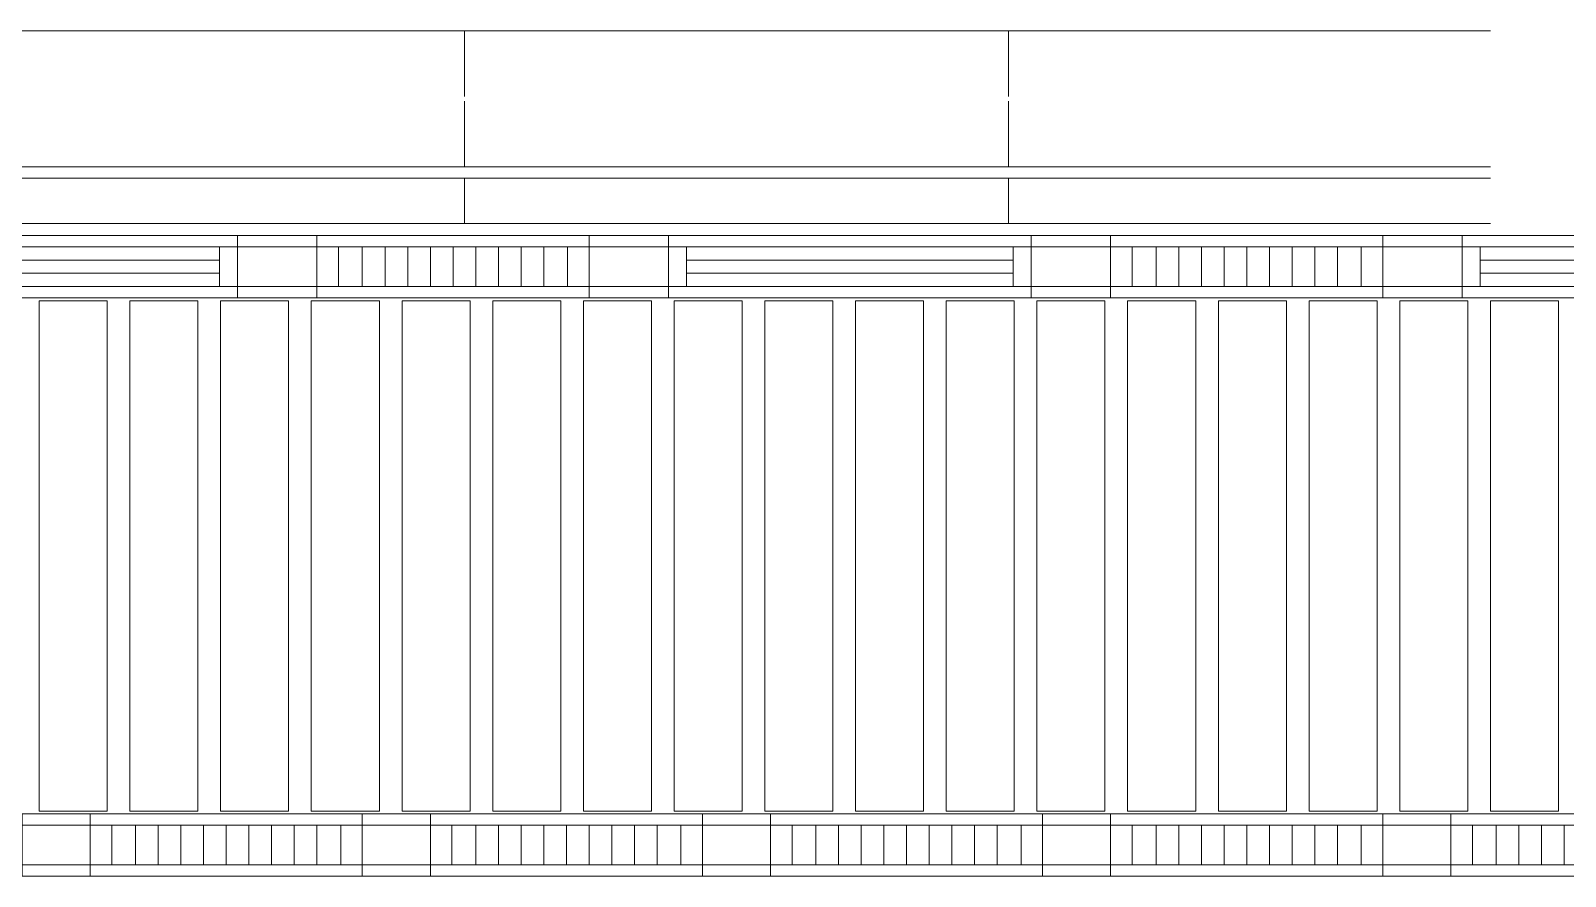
# Model space of a CAD drawing. Header units: millimetres. Extents: x -962357 to -591296, y -223672 to 59420.
# Drawn here: x -763693 to -756925, y -223672 to -219944 of the extents above; entities that cross this region are included whole.
import ezdxf

# ---------------------------------------------------------------- set-up
doc = ezdxf.new("R2010")
doc.units = ezdxf.units.MM
doc.linetypes.add('DPA_Hidden 50', pattern=[3, 2, -1])
doc.layers.add('A-GLAZ-CURT', color=2, linetype='Continuous', lineweight=9)

# ---------------------------------------------------------------- blocks, each defined once
blk = doc.blocks.new('DPA_CP_Metal Ceiling Panel - Vertical Panel with Gap-11114031-4160-01 UPPER PLATFORM LEVEL - REFLECTED CEILING PLAN')
at = {"layer": 'A-GLAZ-CURT'}
for p, q in [((-849807.4, 2689), (-849807.4, 439)), ((-849507.4, 2689), (-849807.4, 2689)), ((-849507.4, 2689), (-849807.4, 2689)), ((-849807.4, 2689), (-849807.4, 439)), ((-849807.4, 439), (-849807.4, 2689)), ((-849807.4, 2689), (-849507.4, 2689)), ((-849507.4, 2689), (-849507.4, 439)), ((-849507.4, 439), (-849507.4, 2689)), ((-849507.4, 2689), (-849507.4, 439)), ((-849507.4, 439), (-849807.4, 439)), ((-849807.4, 439), (-849507.4, 439)), ((-849507.4, 439), (-849807.4, 439))]:
    blk.add_line(p, q, dxfattribs=at)
blk = doc.blocks.new('System Panel - DPA-AR_Metal Ceiling Rectangular Panel-13139259-4160-01 UPPER PLATFORM LEVEL - REFLECTED CEILING PLAN')
at = {"layer": 'A-GLAZ-CURT'}
for p, q in [((-741107.4, 4129), (-743507.4, 4129)), ((-743507.4, 4129), (-743507.4, 3929)), ((-743507.4, 3929), (-743507.4, 4129)), ((-743507.4, 4129), (-741107.4, 4129)), ((-741107.4, 3929), (-741107.4, 4129)), ((-741107.4, 4129), (-741107.4, 3929)), ((-743507.4, 3929), (-741107.4, 3929)), ((-741107.4, 3929), (-743507.4, 3929))]:
    blk.add_line(p, q, dxfattribs=at)
blk = doc.blocks.new('System Panel - DPA-AR_Metal Ceiling Rectangular Panel-V28-4160-01 UPPER PLATFORM LEVEL - REFLECTED CEILING PLAN')
at = {"layer": 'A-GLAZ-CURT'}
for p, q in [((-825657.4, 3229), (-827782.3, 3229)), ((-827782.3, 3229), (-827782.3, 3029)), ((-827782.3, 3029), (-827782.3, 3229)), ((-827782.3, 3229), (-825657.4, 3229)), ((-827782.3, 3029), (-825657.3, 3029)), ((-825657.3, 3029), (-827782.3, 3029))]:
    blk.add_line(p, q, dxfattribs=at)
blk = doc.blocks.new('System Panel - DPA-AR_Metal Ceiling Rectangular Panel-V35-4160-01 UPPER PLATFORM LEVEL - REFLECTED CEILING PLAN')
at = {"layer": 'A-GLAZ-CURT'}
for p, q in [((-807382.3, 3879), (-809782.3, 3879)), ((-809782.3, 3879), (-809782.3, 3589)), ((-809782.3, 3589), (-809782.3, 3879)), ((-809782.3, 3879), (-807382.3, 3879)), ((-807382.3, 3589), (-807382.3, 3879)), ((-807382.3, 3879), (-807382.3, 3589)), ((-809782.3, 3569), (-809782.3, 3279)), ((-809782.3, 3279), (-809782.3, 3569)), ((-807382.3, 3279), (-807382.3, 3569)), ((-807382.3, 3569), (-807382.3, 3279)), ((-809782.3, 3279), (-807382.3, 3279)), ((-807382.3, 3279), (-809782.3, 3279))]:
    blk.add_line(p, q, dxfattribs=at)
blk = doc.blocks.new('System Panel - DPA-AR_Metal Ceiling Rectangular Panel-V36-4160-01 UPPER PLATFORM LEVEL - REFLECTED CEILING PLAN')
at = {"layer": 'A-GLAZ-CURT'}
for p, q in [((-802857.4, 3879), (-804982.3, 3879)), ((-804982.3, 3879), (-804982.3, 3589)), ((-804982.3, 3589), (-804982.3, 3879)), ((-804982.3, 3879), (-802857.4, 3879)), ((-804982.3, 3569), (-804982.3, 3279)), ((-804982.3, 3279), (-804982.3, 3569)), ((-804982.3, 3279), (-802857.4, 3279)), ((-802857.4, 3279), (-804982.3, 3279))]:
    blk.add_line(p, q, dxfattribs=at)
blk = doc.blocks.new('DPA_CP_Metal Ceiling Luminaire2 - Linear Luminaire-12404975-4160-01 UPPER PLATFORM LEVEL - REFLECTED CEILING PLAN')
at = {"layer": 'A-GLAZ-CURT'}
for p, q in [((-786932.4, 2701.5), (-786932.4, 2976.5)), ((-786932.4, 2976.5), (-785732.4, 2976.5)), ((-786932.4, 2976.5), (-786932.4, 2701.5)), ((-785732.4, 2976.5), (-786932.4, 2976.5)), ((-786932.4, 2976.5), (-785732.4, 2976.5)), ((-786932.4, 2939), (-786932.4, 2701.5)), ((-786932.4, 2926.5), (-785732.4, 2926.5)), ((-785732.4, 2976.5), (-785732.4, 2701.5)), ((-785732.4, 2701.5), (-785732.4, 2976.5)), ((-785732.4, 2939), (-785732.4, 2701.5)), ((-786932.4, 2751.5), (-785732.4, 2751.5)), ((-785732.4, 2701.5), (-786932.4, 2701.5)), ((-785732.4, 2701.5), (-786932.4, 2701.5)), ((-786932.4, 2701.5), (-785732.4, 2701.5))]:
    blk.add_line(p, q, dxfattribs=at)
at = {"layer": 'A-GLAZ-CURT', "linetype": 'DPA_Hidden 50'}
for p, q in [((-786837.4, 2926.5), (-786837.4, 2751.5)), ((-786732.4, 2926.5), (-786732.4, 2751.5)), ((-786632.4, 2926.5), (-786632.4, 2751.5)), ((-786532.4, 2926.5), (-786532.4, 2751.5)), ((-786432.4, 2926.5), (-786432.4, 2751.5)), ((-786332.4, 2926.5), (-786332.4, 2751.5)), ((-786232.4, 2926.5), (-786232.4, 2751.5)), ((-786132.4, 2926.5), (-786132.4, 2751.5)), ((-786032.4, 2926.5), (-786032.4, 2751.5)), ((-785932.4, 2926.5), (-785932.4, 2751.5)), ((-785827.4, 2926.5), (-785827.4, 2751.5))]:
    blk.add_line(p, q, dxfattribs=at)
blk = doc.blocks.new('DPA_CP_Metal Ceiling Panel1 - Horizontal with Gap-13297912-4160-01 UPPER PLATFORM LEVEL - REFLECTED CEILING PLAN')
at = {"layer": 'A-GLAZ-CURT'}
for p, q in [((-786232.4, 151.5), (-786232.4, 426.5)), ((-786232.4, 151.5), (-786232.4, 426.5)), ((-786232.4, 426.5), (-785932.4, 426.5)), ((-786232.4, 426.5), (-785932.4, 426.5)), ((-786232.4, 151.5), (-786232.4, 426.5)), ((-785932.4, 151.5), (-785932.4, 426.5)), ((-785932.4, 426.5), (-785932.4, 151.5)), ((-785932.4, 426.5), (-785932.4, 151.5)), ((-786232.4, 376.5), (-785932.4, 376.5)), ((-786232.4, 201.5), (-785932.4, 201.5)), ((-786232.4, 151.5), (-785932.4, 151.5)), ((-785932.4, 151.5), (-786232.4, 151.5)), ((-785932.4, 151.5), (-786232.4, 151.5))]:
    blk.add_line(p, q, dxfattribs=at)
blk = doc.blocks.new('DPA_CP_Metal Ceiling Air Supply1 - Linear Diffuser Air Supply-12404980-4160-01 UPPER PLATFORM LEVEL - REFLECTED CEILING PLAN')
at = {"layer": 'A-GLAZ-CURT'}
for p, q in [((-788882.4, 2701.5), (-788882.4, 2976.5)), ((-788882.4, 2976.5), (-787282.4, 2976.5)), ((-788882.4, 2701.5), (-788882.4, 2976.5)), ((-788882.4, 2976.5), (-787282.4, 2976.5)), ((-788882.4, 2976.5), (-787282.4, 2976.5)), ((-788882.4, 2701.5), (-788882.4, 2976.5)), ((-787282.4, 2926.5), (-788882.4, 2926.5)), ((-788802.4, 2926.5), (-788802.4, 2751.5)), ((-787362.4, 2926.5), (-787362.4, 2751.5)), ((-787282.4, 2701.5), (-787282.4, 2976.5)), ((-787282.4, 2976.5), (-787282.4, 2701.5)), ((-787282.4, 2976.5), (-787282.4, 2701.5)), ((-787282.4, 2751.5), (-788882.4, 2751.5)), ((-788882.4, 2701.5), (-787282.4, 2701.5)), ((-787282.4, 2701.5), (-788882.4, 2701.5)), ((-787282.4, 2701.5), (-788882.4, 2701.5))]:
    blk.add_line(p, q, dxfattribs=at)
at = {"layer": 'A-GLAZ-CURT', "linetype": 'DPA_Hidden 50'}
for p, q in [((-787362.4, 2868.2), (-788802.4, 2868.2)), ((-787362.4, 2809.9), (-788802.4, 2809.9))]:
    blk.add_line(p, q, dxfattribs=at)
blk = doc.blocks.new('DPA_CP_Metal Ceiling Panel1 - Horizontal with Gap-16028279-4160-01 UPPER PLATFORM LEVEL - REFLECTED CEILING PLAN')
at = {"layer": 'A-GLAZ-CURT'}
for p, q in [((-787282.4, 2701.5), (-787282.4, 2976.5)), ((-787282.4, 2701.5), (-787282.4, 2976.5)), ((-787282.4, 2976.5), (-786932.4, 2976.5)), ((-787282.4, 2976.5), (-786932.4, 2976.5)), ((-787282.4, 2701.5), (-787282.4, 2976.5)), ((-787282.4, 2926.5), (-786932.4, 2926.5)), ((-786932.4, 2701.5), (-786932.4, 2976.5)), ((-786932.4, 2976.5), (-786932.4, 2701.5)), ((-786932.4, 2976.5), (-786932.4, 2701.5)), ((-787282.4, 2751.5), (-786932.4, 2751.5)), ((-787282.4, 2701.5), (-786932.4, 2701.5)), ((-786932.4, 2701.5), (-787282.4, 2701.5)), ((-786932.4, 2701.5), (-787282.4, 2701.5))]:
    blk.add_line(p, q, dxfattribs=at)

msp = doc.modelspace()

# ---------------------------------------------------------------- block references
at = {"layer": 'A-GLAZ-CURT'}
for name, p in [('System Panel - DPA-AR_Metal Ceiling Rectangular Panel-V35-4160-01 UPPER PLATFORM LEVEL - REFLECTED CEILING PLAN', (45602.3, -223823.5)), ('System Panel - DPA-AR_Metal Ceiling Rectangular Panel-V35-4160-01 UPPER PLATFORM LEVEL - REFLECTED CEILING PLAN', (48002.3, -223823.5)), ('System Panel - DPA-AR_Metal Ceiling Rectangular Panel-V36-4160-01 UPPER PLATFORM LEVEL - REFLECTED CEILING PLAN', (45602.3, -223823.5)), ('System Panel - DPA-AR_Metal Ceiling Rectangular Panel-13139259-4160-01 UPPER PLATFORM LEVEL - REFLECTED CEILING PLAN', (-20672.6, -224723.5)), ('System Panel - DPA-AR_Metal Ceiling Rectangular Panel-13139259-4160-01 UPPER PLATFORM LEVEL - REFLECTED CEILING PLAN', (-18272.6, -224723.5)), ('System Panel - DPA-AR_Metal Ceiling Rectangular Panel-V28-4160-01 UPPER PLATFORM LEVEL - REFLECTED CEILING PLAN', (68402.3, -223823.5)), ('DPA_CP_Metal Ceiling Air Supply1 - Linear Diffuser Air Supply-12404980-4160-01 UPPER PLATFORM LEVEL - REFLECTED CEILING PLAN', (24502.4, -223823.5)), ('DPA_CP_Metal Ceiling Air Supply1 - Linear Diffuser Air Supply-12404980-4160-01 UPPER PLATFORM LEVEL - REFLECTED CEILING PLAN', (24502.4, -223823.5)), ('DPA_CP_Metal Ceiling Panel1 - Horizontal with Gap-16028279-4160-01 UPPER PLATFORM LEVEL - REFLECTED CEILING PLAN', (24502.4, -223823.5)), ('DPA_CP_Metal Ceiling Panel1 - Horizontal with Gap-16028279-4160-01 UPPER PLATFORM LEVEL - REFLECTED CEILING PLAN', (24502.4, -223823.5)), ('DPA_CP_Metal Ceiling Luminaire2 - Linear Luminaire-12404975-4160-01 UPPER PLATFORM LEVEL - REFLECTED CEILING PLAN', (24502.4, -223823.5)), ('DPA_CP_Metal Ceiling Luminaire2 - Linear Luminaire-12404975-4160-01 UPPER PLATFORM LEVEL - REFLECTED CEILING PLAN', (24502.4, -223823.5)), ('DPA_CP_Metal Ceiling Panel1 - Horizontal with Gap-16028279-4160-01 UPPER PLATFORM LEVEL - REFLECTED CEILING PLAN', (26052.4, -223823.5)), ('DPA_CP_Metal Ceiling Panel1 - Horizontal with Gap-16028279-4160-01 UPPER PLATFORM LEVEL - REFLECTED CEILING PLAN', (26052.4, -223823.5)), ('DPA_CP_Metal Ceiling Air Supply1 - Linear Diffuser Air Supply-12404980-4160-01 UPPER PLATFORM LEVEL - REFLECTED CEILING PLAN', (28002.4, -223823.5)), ('DPA_CP_Metal Ceiling Air Supply1 - Linear Diffuser Air Supply-12404980-4160-01 UPPER PLATFORM LEVEL - REFLECTED CEILING PLAN', (28002.4, -223823.5)), ('DPA_CP_Metal Ceiling Panel1 - Horizontal with Gap-16028279-4160-01 UPPER PLATFORM LEVEL - REFLECTED CEILING PLAN', (28002.4, -223823.5)), ('DPA_CP_Metal Ceiling Panel1 - Horizontal with Gap-16028279-4160-01 UPPER PLATFORM LEVEL - REFLECTED CEILING PLAN', (28002.4, -223823.5)), ('DPA_CP_Metal Ceiling Luminaire2 - Linear Luminaire-12404975-4160-01 UPPER PLATFORM LEVEL - REFLECTED CEILING PLAN', (28002.4, -223823.5)), ('DPA_CP_Metal Ceiling Luminaire2 - Linear Luminaire-12404975-4160-01 UPPER PLATFORM LEVEL - REFLECTED CEILING PLAN', (28002.4, -223823.5)), ('DPA_CP_Metal Ceiling Panel1 - Horizontal with Gap-16028279-4160-01 UPPER PLATFORM LEVEL - REFLECTED CEILING PLAN', (29552.4, -223823.5)), ('DPA_CP_Metal Ceiling Panel1 - Horizontal with Gap-16028279-4160-01 UPPER PLATFORM LEVEL - REFLECTED CEILING PLAN', (29552.4, -223823.5)), ('DPA_CP_Metal Ceiling Air Supply1 - Linear Diffuser Air Supply-12404980-4160-01 UPPER PLATFORM LEVEL - REFLECTED CEILING PLAN', (31502.4, -223823.5)), ('DPA_CP_Metal Ceiling Air Supply1 - Linear Diffuser Air Supply-12404980-4160-01 UPPER PLATFORM LEVEL - REFLECTED CEILING PLAN', (31502.4, -223823.5)), ('DPA_CP_Metal Ceiling Panel - Vertical Panel with Gap-11114031-4160-01 UPPER PLATFORM LEVEL - REFLECTED CEILING PLAN', (86152.4, -223823.5)), ('DPA_CP_Metal Ceiling Panel - Vertical Panel with Gap-11114031-4160-01 UPPER PLATFORM LEVEL - REFLECTED CEILING PLAN', (86552.4, -223823.5)), ('DPA_CP_Metal Ceiling Panel - Vertical Panel with Gap-11114031-4160-01 UPPER PLATFORM LEVEL - REFLECTED CEILING PLAN', (86952.4, -223823.5)), ('DPA_CP_Metal Ceiling Panel - Vertical Panel with Gap-11114031-4160-01 UPPER PLATFORM LEVEL - REFLECTED CEILING PLAN', (87352.4, -223823.5)), ('DPA_CP_Metal Ceiling Panel - Vertical Panel with Gap-11114031-4160-01 UPPER PLATFORM LEVEL - REFLECTED CEILING PLAN', (87752.4, -223823.5)), ('DPA_CP_Metal Ceiling Panel - Vertical Panel with Gap-11114031-4160-01 UPPER PLATFORM LEVEL - REFLECTED CEILING PLAN', (88152.4, -223823.5)), ('DPA_CP_Metal Ceiling Panel - Vertical Panel with Gap-11114031-4160-01 UPPER PLATFORM LEVEL - REFLECTED CEILING PLAN', (88552.4, -223823.5)), ('DPA_CP_Metal Ceiling Panel - Vertical Panel with Gap-11114031-4160-01 UPPER PLATFORM LEVEL - REFLECTED CEILING PLAN', (88952.4, -223823.5)), ('DPA_CP_Metal Ceiling Panel - Vertical Panel with Gap-11114031-4160-01 UPPER PLATFORM LEVEL - REFLECTED CEILING PLAN', (89352.4, -223823.5)), ('DPA_CP_Metal Ceiling Panel - Vertical Panel with Gap-11114031-4160-01 UPPER PLATFORM LEVEL - REFLECTED CEILING PLAN', (89752.4, -223823.5)), ('DPA_CP_Metal Ceiling Panel - Vertical Panel with Gap-11114031-4160-01 UPPER PLATFORM LEVEL - REFLECTED CEILING PLAN', (90152.4, -223823.5)), ('DPA_CP_Metal Ceiling Panel - Vertical Panel with Gap-11114031-4160-01 UPPER PLATFORM LEVEL - REFLECTED CEILING PLAN', (90552.4, -223823.5)), ('DPA_CP_Metal Ceiling Panel - Vertical Panel with Gap-11114031-4160-01 UPPER PLATFORM LEVEL - REFLECTED CEILING PLAN', (90952.4, -223823.5)), ('DPA_CP_Metal Ceiling Panel - Vertical Panel with Gap-11114031-4160-01 UPPER PLATFORM LEVEL - REFLECTED CEILING PLAN', (91352.4, -223823.5)), ('DPA_CP_Metal Ceiling Panel - Vertical Panel with Gap-11114031-4160-01 UPPER PLATFORM LEVEL - REFLECTED CEILING PLAN', (91752.4, -223823.5)), ('DPA_CP_Metal Ceiling Panel - Vertical Panel with Gap-11114031-4160-01 UPPER PLATFORM LEVEL - REFLECTED CEILING PLAN', (92152.4, -223823.5)), ('DPA_CP_Metal Ceiling Panel - Vertical Panel with Gap-11114031-4160-01 UPPER PLATFORM LEVEL - REFLECTED CEILING PLAN', (92552.4, -223823.5)), ('DPA_CP_Metal Ceiling Panel1 - Horizontal with Gap-13297912-4160-01 UPPER PLATFORM LEVEL - REFLECTED CEILING PLAN', (22502.4, -223823.5)), ('DPA_CP_Metal Ceiling Luminaire2 - Linear Luminaire-12404975-4160-01 UPPER PLATFORM LEVEL - REFLECTED CEILING PLAN', (23502.4, -226373.5)), ('DPA_CP_Metal Ceiling Panel1 - Horizontal with Gap-13297912-4160-01 UPPER PLATFORM LEVEL - REFLECTED CEILING PLAN', (24002.4, -223823.5)), ('DPA_CP_Metal Ceiling Luminaire2 - Linear Luminaire-12404975-4160-01 UPPER PLATFORM LEVEL - REFLECTED CEILING PLAN', (25002.4, -226373.5)), ('DPA_CP_Metal Ceiling Panel1 - Horizontal with Gap-13297912-4160-01 UPPER PLATFORM LEVEL - REFLECTED CEILING PLAN', (25502.4, -223823.5)), ('DPA_CP_Metal Ceiling Luminaire2 - Linear Luminaire-12404975-4160-01 UPPER PLATFORM LEVEL - REFLECTED CEILING PLAN', (26502.4, -226373.5)), ('DPA_CP_Metal Ceiling Panel1 - Horizontal with Gap-13297912-4160-01 UPPER PLATFORM LEVEL - REFLECTED CEILING PLAN', (27002.4, -223823.5)), ('DPA_CP_Metal Ceiling Luminaire2 - Linear Luminaire-12404975-4160-01 UPPER PLATFORM LEVEL - REFLECTED CEILING PLAN', (28002.4, -226373.5)), ('DPA_CP_Metal Ceiling Panel1 - Horizontal with Gap-13297912-4160-01 UPPER PLATFORM LEVEL - REFLECTED CEILING PLAN', (28502.4, -223823.5)), ('DPA_CP_Metal Ceiling Luminaire2 - Linear Luminaire-12404975-4160-01 UPPER PLATFORM LEVEL - REFLECTED CEILING PLAN', (29502.4, -226373.5))]:
    msp.add_blockref(name, p, dxfattribs=at)

doc.saveas('drawing.dxf')
